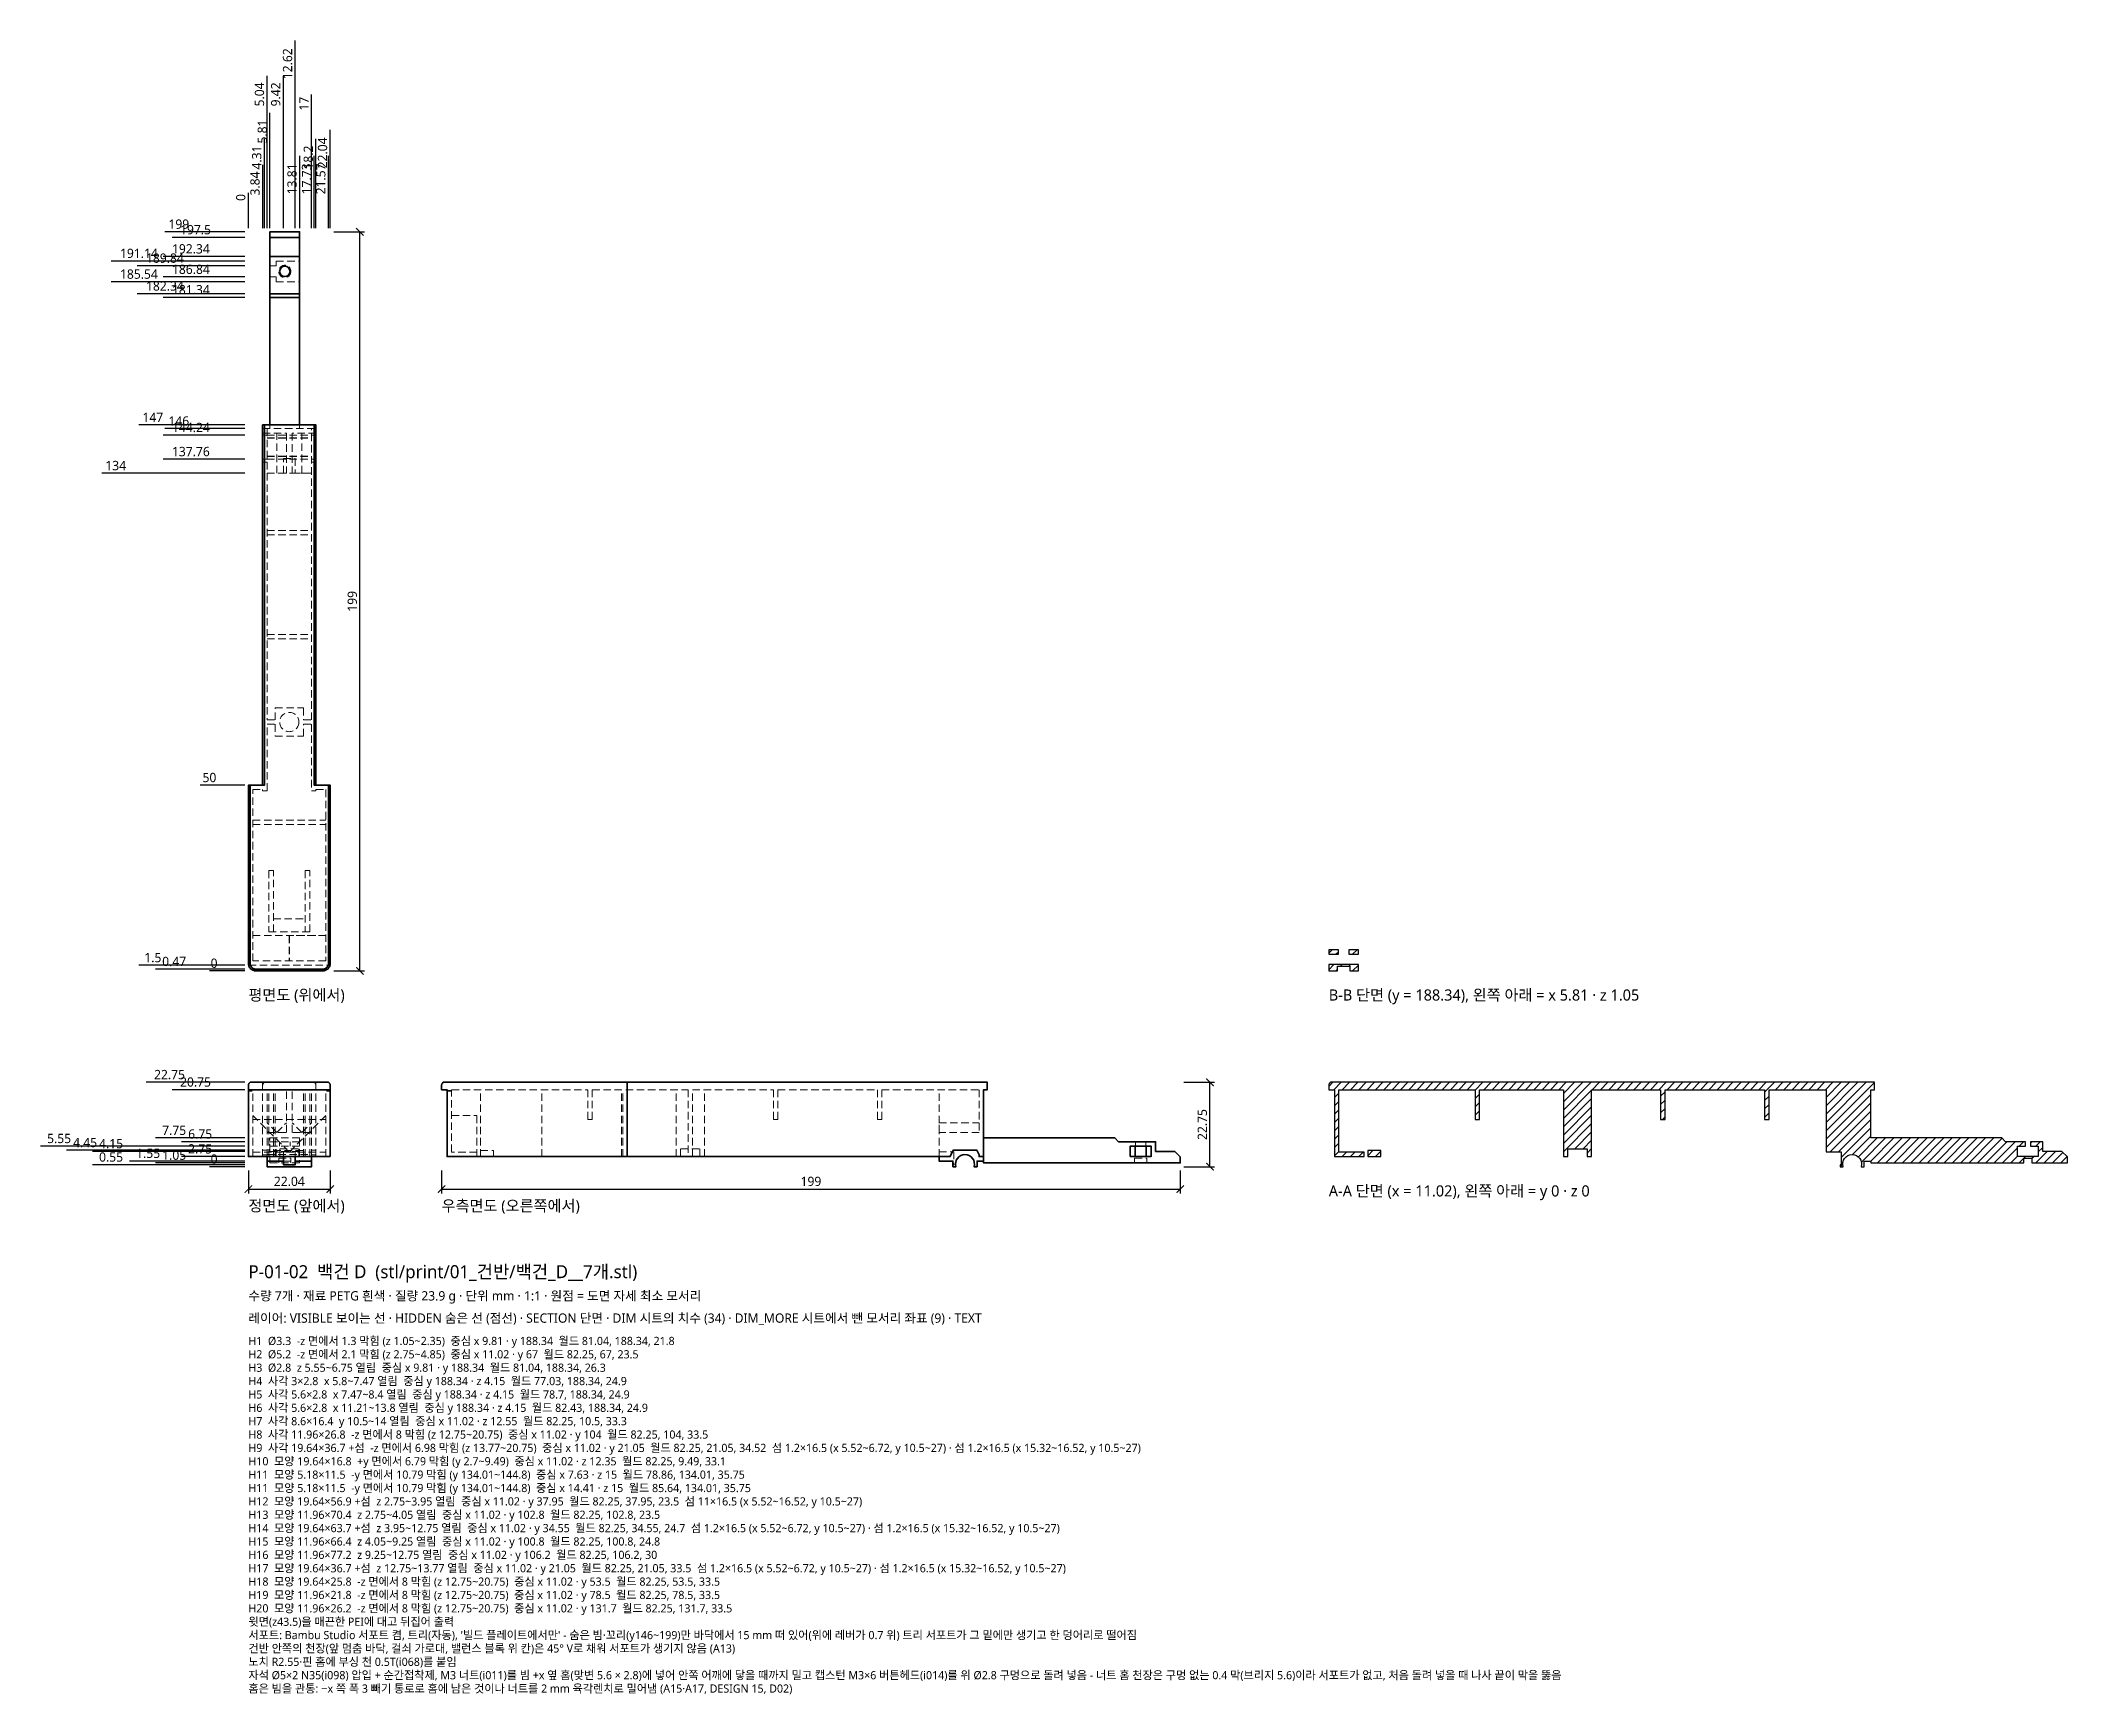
# Model space of a CAD drawing. Header units: millimetres. Extents: x -56 to 490, y -142 to 303.
import ezdxf

# ---------------------------------------------------------------- set-up
doc = ezdxf.new("R2010")
doc.units = ezdxf.units.MM
doc.linetypes.add('HIDDEN', pattern=[3, 2, -1])
for name, color, linetype, lineweight in [('DIM', 4, 'CONTINUOUS', 13), ('DIM_MORE', 3, 'CONTINUOUS', 13), ('HIDDEN', 8, 'HIDDEN', 18), ('SECTION', 5, 'CONTINUOUS', 25), ('TEXT', 7, 'CONTINUOUS', 18), ('VISIBLE', 7, 'CONTINUOUS', 35)]:
    doc.layers.add(name, color=color, linetype=linetype, lineweight=lineweight)
doc.styles.add('KR', font='malgun.ttf')
doc.dimstyles.new('TOCCATA', dxfattribs={"dimtxt": 2.5, "dimasz": 2, "dimexe": 1.2, "dimexo": 1, "dimgap": 0.8, "dimtad": 1, "dimdsep": 46, "dimtxsty": 'KR', "dimblk": 'ARCHTICK', "dimcen": 2.5, "dimazin": 3, "dimtfac": 0.5, "dimtmove": 2, "dimatfit": 3})

# ---------------------------------------------------------------- blocks, each defined once
blk = doc.blocks.new('_ARCHTICK')
at = {"color": 0, "linetype": 'BYBLOCK', "const_width": 0.15}
blk.add_lwpolyline([(-0.5, -0.5), (0.5, 0.5)], dxfattribs=at)

msp = doc.modelspace()

# ---------------------------------------------------------------- hatches: boundary and pattern name
at = {"layer": 'SECTION'}
h = msp.add_hatch(dxfattribs=at)
h.set_pattern_fill('ANSI31', scale=0.5)
h.paths.add_polyline_path([(293.64, 58.45), (291.04, 58.45), (291.04, 57.25), (293.64, 57.25)])
h.paths.add_polyline_path([(299.04, 58.45), (296.44, 58.45), (296.44, 57.25), (299.04, 57.25)])
h.paths.add_polyline_path([(293.39, 54.05), (296.69, 54.05), (296.69, 52.75), (299.04, 52.75), (299.04, 54.45), (291.04, 54.45), (291.04, 52.75), (293.39, 52.75)])
h = msp.add_hatch(dxfattribs=at)
h.set_pattern_fill('ANSI31', scale=0.5)
h.paths.add_polyline_path([(429.5, 0.58), (429.53, 1.18), (429.69, 1.75), (429.99, 2.26), (430.4, 2.7), (430.89, 3.03), (431.45, 3.23), (432.04, 3.3), (432.63, 3.23), (433.19, 3.03), (433.68, 2.7), (434.09, 2.26), (434.39, 1.75), (434.55, 1.18), (434.58, 0.58), (434.48, 0), (435.28, 0), (435.28, 1.55), (437.04, 1.55), (437.04, 1.05), (478.277, 1.05), (478.277, 2.35), (480.483, 2.35), (480.483, 1.05), (490.04, 1.05), (490.04, 2.65), (488.54, 4.15), (483.38, 4.15), (483.38, 6.75), (480.066, 6.75), (480.066, 5.55), (482.18, 5.55), (482.18, 2.75), (476.58, 2.75), (476.58, 5.55), (478.694, 5.55), (478.694, 6.75), (473.38, 6.75), (472.38, 7.75), (437.04, 7.75), (437.04, 20.75), (438.04, 20.75), (438.04, 22.75), (291.506, 22.75), (291.272, 22.517), (291.203, 22.438), (291.145, 22.351), (291.099, 22.257), (291.065, 22.158), (291.045, 22.055), (291.04, 21.982), (291.04, 20.75), (292.54, 20.75), (292.54, 2.75), (300.54, 2.75), (300.54, 3.95), (293.74, 3.95), (293.74, 20.75), (330.44, 20.75), (330.44, 12.75), (331.64, 12.75), (331.64, 20.75), (354.24, 20.75), (354.24, 2.75), (355.444, 2.75), (355.444, 4.85), (360.636, 4.85), (360.636, 2.75), (361.84, 2.75), (361.84, 20.75), (380.44, 20.75), (380.44, 12.75), (381.64, 12.75), (381.64, 20.75), (408.44, 20.75), (408.44, 12.75), (409.64, 12.75), (409.64, 20.75), (425.04, 20.75), (425.04, 4.05), (429.04, 4.05), (429.04, 0.55), (428.8, 0.55), (428.8, 0), (429.6, 0)])
h.paths.add_polyline_path([(305.04, 4.35), (301.54, 4.35), (301.54, 2.75), (305.04, 2.75)])

# ---------------------------------------------------------------- linework, layer by layer
at = {"layer": 'HIDDEN'}
for points in [[(5.805, 242.59), (7.475, 242.59), (7.475, 243.89), (13.805, 243.89)], [(5.805, 239.59), (7.475, 239.59), (7.475, 238.29), (13.805, 238.29)], [(3.839, 198.75), (18.201, 198.75)], [(3.839, 197.55), (10.22, 197.55), (10.22, 186.75)], [(3.839, 196.95), (5.039, 196.95)], [(5.039, 198.75), (5.039, 120.35), (7.22, 120.35), (7.22, 123.55), (14.82, 123.55), (14.82, 120.35), (17.001, 120.35), (17.001, 198.75)], [(5.039, 186.76), (7.62, 186.76), (7.62, 197.55)], [(5.039, 196.99), (17.001, 196.99)], [(5.805, 198.75), (5.805, 199.746)], [(10.22, 186.76), (7.639, 186.76), (7.639, 197.55)], [(18.201, 197.55), (11.82, 197.55), (11.82, 186.75)], [(11.82, 186.76), (14.401, 186.76), (14.401, 197.55)], [(13.805, 198.75), (13.805, 199.746)], [(17.001, 186.76), (14.42, 186.76), (14.42, 197.55)], [(17.001, 196.95), (18.201, 196.95)], [(5.039, 196.29), (17.001, 196.29)], [(5.039, 196.19), (17.001, 196.19)], [(5.039, 191.31), (17.001, 191.31)], [(5.039, 191.21), (17.001, 191.21)], [(3.839, 190.55), (5.039, 190.55)], [(3.839, 189.75), (5.039, 189.75)], [(5.039, 190.51), (17.001, 190.51)], [(5.039, 186.75), (17.001, 186.75)], [(9.42, 186.75), (9.42, 190.75), (12.62, 190.75), (12.62, 186.75)], [(17.001, 190.55), (18.201, 190.55)], [(17.001, 189.75), (18.201, 189.75)], [(5.039, 171.35), (17.001, 171.35)], [(5.039, 170.15), (17.001, 170.15)], [(5.039, 143.35), (17.001, 143.35)], [(5.039, 142.15), (17.001, 142.15)], [(1.2, 55.45), (1.2, 101.55), (3.839, 101.55), (3.839, 101.25), (5.039, 101.25), (5.039, 119.15), (7.22, 119.15), (7.22, 115.95), (14.82, 115.95), (14.82, 119.15), (17.001, 119.15), (17.001, 101.25), (18.201, 101.25), (18.201, 101.55), (20.84, 101.55), (20.84, 55.45), (1.2, 55.45)], [(1.2, 93.35), (20.84, 93.35)], [(1.2, 92.15), (20.84, 92.15)], [(6.72, 63.25), (6.72, 79.75), (5.52, 79.75), (5.52, 63.25), (16.52, 63.25), (16.52, 79.75), (15.32, 79.75), (15.32, 63.25)], [(6.72, 66.75), (15.32, 66.75)], [(1.2, 62.25), (20.84, 62.25)], [(1.2, 62.24), (11.01, 62.24), (11.01, 55.45)], [(20.84, 62.24), (11.03, 62.24), (11.03, 55.45)], [(0.064, 54.25), (21.976, 54.25)], [(21.04, 54.25), (21.138, 54.255), (21.235, 54.269), (21.33, 54.293)], [(21.33, 54.293), (21.316, 54.289)], [(3.839, 2.75), (3.839, 22.75)], [(3.839, 21.966), (3.845, 22.055), (3.865, 22.158), (3.899, 22.257), (3.945, 22.351), (4.003, 22.438), (4.072, 22.517), (4.306, 22.75)], [(17.734, 22.75), (17.968, 22.517), (18.037, 22.438), (18.095, 22.351), (18.141, 22.257), (18.175, 22.158), (18.195, 22.055), (18.201, 21.966)], [(18.201, 2.75), (18.201, 22.75)], [(1.2, 2.75), (1.2, 20.75)], [(5.039, 2.749), (5.039, 20.75)], [(5.039, 9.25), (10.22, 9.25), (10.22, 20.75)], [(5.52, 2.75), (5.52, 20.75)], [(6.72, 2.75), (6.72, 20.75)], [(7.22, 2.75), (7.22, 20.75)], [(17.001, 9.25), (11.82, 9.25), (11.82, 20.75)], [(14.82, 2.75), (14.82, 20.75)], [(15.32, 2.75), (15.32, 20.75)], [(16.52, 2.75), (16.52, 20.75)], [(17.001, 2.749), (17.001, 20.75)], [(20.84, 2.75), (20.84, 20.75)], [(61.54, 2.75), (61.54, 3.95), (54.74, 3.95), (54.74, 20.75), (91.44, 20.75), (91.44, 12.75), (92.64, 12.75), (92.64, 20.75), (118.44, 20.75), (118.44, 2.75)], [(62.54, 2.75), (62.54, 20.75)], [(79.04, 2.75), (79.04, 20.75)], [(100.54, 2.75), (100.54, 20.75)], [(100.84, 2.75), (100.84, 20.75)], [(115.24, 2.75), (115.24, 20.75)], [(119.64, 2.75), (119.64, 20.75), (141.44, 20.75), (141.44, 12.75), (142.64, 12.75), (142.64, 20.75), (169.44, 20.75), (169.44, 12.75), (170.64, 12.75), (170.64, 20.75), (196.84, 20.75), (196.84, 9.25), (186.04, 9.25)], [(122.84, 2.75), (122.84, 20.75)], [(186.04, 2.75), (186.04, 20.75)], [(11.01, 3.95), (1.2, 13.77)], [(1.2, 12.75), (20.84, 12.75)], [(7.62, 9.25), (5.039, 11.84)], [(7.639, 9.25), (10.22, 11.84)], [(11.03, 3.95), (20.84, 13.77)], [(14.401, 9.25), (11.82, 11.84)], [(14.42, 9.25), (17.001, 11.84)], [(54.74, 13.77), (61.53, 13.77), (61.53, 3.95)], [(186.05, 9.25), (186.05, 11.84), (196.84, 11.84)], [(5.805, 1.05), (5.805, 7.75), (13.805, 7.75), (13.805, 1.05), (5.805, 1.05)], [(5.805, 6.75), (13.805, 6.75)], [(5.805, 5.55), (13.805, 5.55)], [(7.475, 2.75), (7.475, 5.55)], [(8.405, 5.55), (8.405, 6.75)], [(11.205, 5.55), (11.205, 6.75)], [(238.99, 5.55), (238.99, 6.75)], [(241.77, 5.55), (241.77, 6.75)], [(1.2, 3.95), (20.84, 3.95)], [(3.839, 4.45), (5.039, 4.45)], [(3.839, 3.175), (5.039, 3.175)], [(5.039, 3.3), (17.001, 3.3)], [(5.805, 4.15), (13.805, 4.15)], [(5.805, 2.65), (13.805, 2.65)], [(6.72, 4.35), (15.32, 4.35)], [(8.155, 1.05), (8.155, 2.35), (11.455, 2.35), (11.455, 1.05)], [(8.426, 2.75), (8.426, 4.85), (13.62, 4.85), (13.62, 2.75)], [(9.42, 2.745), (9.42, 4.05), (12.62, 4.05), (12.62, 2.745)], [(9.42, 1.55), (12.62, 1.55)], [(17.001, 4.45), (18.201, 4.45)], [(17.001, 3.175), (18.201, 3.175)], [(62.54, 4.35), (66.04, 4.35), (66.04, 2.75)], [(116.441, 2.75), (116.441, 4.85), (121.639, 4.85), (121.639, 2.75)], [(186.04, 4.05), (190.04, 4.05), (190.04, 0.55), (189.8, 0.55)], [(238.739, 1.05), (238.739, 2.35), (242.021, 2.35), (242.021, 1.05)]]:
    msp.add_lwpolyline(points, dxfattribs=at)
for centre, radius in [((9.805, 241.09), 1.65), ((11.02, 119.75), 2.6)]:
    msp.add_circle(centre, radius, dxfattribs=at)
for centre, start, end in [((1, 55.25), -174.37504, -90.00002), ((21.04, 55.25), -73.1251, -5.62485)]:
    msp.add_arc(centre, 1, start, end, dxfattribs=at)
at = {"layer": 'SECTION'}
for points in [[(293.64, 58.45), (291.04, 58.45), (291.04, 57.25), (293.64, 57.25)], [(299.04, 58.45), (296.44, 58.45), (296.44, 57.25), (299.04, 57.25)], [(293.39, 54.05), (296.69, 54.05), (296.69, 52.75), (299.04, 52.75), (299.04, 54.45), (291.04, 54.45), (291.04, 52.75), (293.39, 52.75)], [(429.5, 0.58), (429.53, 1.18), (429.69, 1.75), (429.99, 2.26), (430.4, 2.7), (430.89, 3.03), (431.45, 3.23), (432.04, 3.3), (432.63, 3.23), (433.19, 3.03), (433.68, 2.7), (434.09, 2.26), (434.39, 1.75), (434.55, 1.18), (434.58, 0.58), (434.48, 0), (435.28, 0), (435.28, 1.55), (437.04, 1.55), (437.04, 1.05), (478.277, 1.05), (478.277, 2.35), (480.483, 2.35), (480.483, 1.05), (490.04, 1.05), (490.04, 2.65), (488.54, 4.15), (483.38, 4.15), (483.38, 6.75), (480.066, 6.75), (480.066, 5.55), (482.18, 5.55), (482.18, 2.75), (476.58, 2.75), (476.58, 5.55), (478.694, 5.55), (478.694, 6.75), (473.38, 6.75), (472.38, 7.75), (437.04, 7.75), (437.04, 20.75), (438.04, 20.75), (438.04, 22.75), (291.506, 22.75), (291.272, 22.517), (291.203, 22.438), (291.145, 22.351), (291.099, 22.257), (291.065, 22.158), (291.045, 22.055), (291.04, 21.982), (291.04, 20.75), (292.54, 20.75), (292.54, 2.75), (300.54, 2.75), (300.54, 3.95), (293.74, 3.95), (293.74, 20.75), (330.44, 20.75), (330.44, 12.75), (331.64, 12.75), (331.64, 20.75), (354.24, 20.75), (354.24, 2.75), (355.444, 2.75), (355.444, 4.85), (360.636, 4.85), (360.636, 2.75), (361.84, 2.75), (361.84, 20.75), (380.44, 20.75), (380.44, 12.75), (381.64, 12.75), (381.64, 20.75), (408.44, 20.75), (408.44, 12.75), (409.64, 12.75), (409.64, 20.75), (425.04, 20.75), (425.04, 4.05), (429.04, 4.05), (429.04, 0.55), (428.8, 0.55), (428.8, 0), (429.6, 0)], [(305.04, 4.35), (301.54, 4.35), (301.54, 2.75), (305.04, 2.75)]]:
    msp.add_lwpolyline(points, close=True, dxfattribs=at)
at = {"layer": 'VISIBLE'}
for points in [[(5.805, 199.746), (5.805, 251.75), (13.805, 251.75), (13.805, 199.746)], [(5.805, 250.25), (13.805, 250.25)], [(5.805, 245.09), (13.805, 245.09)], [(5.805, 235.09), (13.805, 235.09)], [(5.805, 234.09), (13.805, 234.09)], [(4.306, 199.75), (4.306, 102.75), (0, 102.75), (0, 54.709), (0.008, 54.554), (0.036, 54.359), (0.084, 54.169), (0.15, 53.984), (0.234, 53.806), (0.335, 53.638), (0.452, 53.48), (0.584, 53.334), (0.73, 53.202), (0.888, 53.085), (1.056, 52.984), (1.234, 52.9), (1.419, 52.834), (1.609, 52.786), (1.804, 52.758), (1.959, 52.75), (20.081, 52.75), (20.236, 52.758), (20.431, 52.786), (20.621, 52.834), (20.806, 52.9), (20.984, 52.984), (21.152, 53.085), (21.31, 53.202), (21.456, 53.334), (21.588, 53.48), (21.705, 53.638), (21.806, 53.806), (21.89, 53.984), (21.956, 54.169), (22.004, 54.359), (22.032, 54.554), (22.04, 54.709), (22.04, 102.75), (17.734, 102.751), (17.734, 199.75)], [(3.839, 102.75), (3.839, 199.75), (18.201, 199.75), (18.201, 102.75)], [(0.467, 102.75), (0.466, 54.75), (0.473, 54.6), (0.495, 54.451), (0.532, 54.305), (0.582, 54.163), (0.647, 54.027), (0.724, 53.898), (0.814, 53.777), (0.915, 53.665), (1.027, 53.564), (1.148, 53.474), (1.277, 53.397), (1.413, 53.332), (1.555, 53.282), (1.701, 53.245), (1.85, 53.223), (2, 53.216), (20.04, 53.216), (20.19, 53.223), (20.339, 53.245), (20.485, 53.282), (20.627, 53.332), (20.763, 53.397), (20.892, 53.474), (21.013, 53.564), (21.125, 53.665), (21.226, 53.777), (21.316, 53.898), (21.393, 54.027), (21.458, 54.163), (21.508, 54.305), (21.545, 54.451), (21.567, 54.6), (21.574, 54.75), (21.573, 102.75)], [(22.04, 101.55), (22.04, 101.56)], [(0.004, 55.164), (0, 55.25)], [(22.036, 55.164), (22.04, 55.25)], [(0, 21.966), (0.005, 22.055)], [(0, 21.982), (0, 2.75), (22.04, 2.75)], [(0.005, 22.055), (0.025, 22.158), (0.06, 22.257)], [(0.005, 22.055), (0.026, 22.158), (0.06, 22.257)], [(0.06, 22.257), (0.106, 22.351), (0.164, 22.438), (0.106, 22.351)], [(0.164, 22.438), (0.233, 22.517), (0.466, 22.75)], [(0.466, 22.75), (21.574, 22.75), (21.808, 22.517)], [(21.808, 22.517), (21.573, 22.75)], [(21.808, 22.517), (21.876, 22.438)], [(21.808, 22.517), (21.876, 22.438)], [(21.876, 22.438), (21.935, 22.351), (21.981, 22.257)], [(21.981, 22.257), (21.934, 22.351)], [(21.981, 22.257), (22.014, 22.158)], [(22.035, 22.055), (22.014, 22.158)], [(22.035, 22.055), (22.015, 22.158)], [(22.035, 22.055), (22.04, 21.966)], [(22.035, 22.055), (22.04, 21.982), (22.04, 2.75)], [(198.04, 2.75), (196.84, 2.75), (196.84, 3.175), (196.24, 4.45), (189.84, 4.45), (189.04, 2.75), (53.54, 2.75), (53.54, 20.75), (52.04, 20.75), (52.04, 21.982), (52.045, 22.055), (52.065, 22.158), (52.099, 22.257), (52.145, 22.351), (52.203, 22.438), (52.272, 22.517), (52.506, 22.75), (199.04, 22.75), (199.04, 20.75), (198.04, 20.75), (198.04, 1.05), (251.04, 1.05), (251.04, 2.65), (249.54, 4.15), (244.38, 4.15), (244.38, 6.75), (234.38, 6.75)], [(102.04, 2.75), (102.04, 22.75)], [(0, 20.45), (1, 20.45)], [(0.064, 20.45), (0.064, 20.75), (21.976, 20.75), (21.976, 20.45)], [(21.04, 20.45), (22.04, 20.45)], [(53.54, 20.45), (54.54, 20.45)], [(198.04, 7.75), (233.38, 7.75)], [(234.38, 6.75), (233.38, 7.75)], [(237.58, 2.75), (243.18, 2.75), (243.18, 5.55), (237.58, 5.55), (237.58, 2.75)], [(238.88, 2.75), (238.88, 5.55)], [(241.88, 2.75), (241.88, 5.55)], [(5.039, 2.75), (5.039, 0), (17.001, 0), (17.001, 2.75)], [(5.039, 1.55), (9.42, 1.55)], [(9.42, 2.747), (9.42, 0.55), (12.62, 0.55), (12.62, 2.747)], [(12.62, 1.55), (17.001, 1.55)], [(186.04, 2.75), (186.04, 1.55), (189.8, 1.55), (189.8, 0), (190.6, 0), (190.5, 0.58), (190.53, 1.18), (190.69, 1.75), (190.99, 2.26), (191.4, 2.7), (191.89, 3.03), (192.45, 3.23), (193.04, 3.3), (193.63, 3.23), (194.19, 3.03), (194.68, 2.7), (195.09, 2.26), (195.39, 1.75)], [(198.04, 1.55), (196.28, 1.55), (196.28, 0), (195.48, 0), (195.58, 0.58), (195.55, 1.18), (195.39, 1.75)]]:
    msp.add_lwpolyline(points, dxfattribs=at)
msp.add_circle((9.805, 241.09), 1.4, dxfattribs=at)

# ---------------------------------------------------------------- texts
at = {"layer": 'TEXT', "style": 'KR'}
for s, height, p in [('평면도 (위에서)', 3, (0, 44.75)), ('B-B 단면 (y = 188.34), 왼쪽 아래 = x 5.81 · z 1.05', 3, (291.04, 44.75)), ('A-A 단면 (x = 11.02), 왼쪽 아래 = y 0 · z 0', 3, (291.04, -8)), ('정면도 (앞에서)', 3, (0, -12)), ('우측면도 (오른쪽에서)', 3, (52.04, -12)), ('P-01-02  백건 D  (stl/print/01_건반/백건_D__7개.stl)', 3.5, (0, -30)), ('수량 7개 · 재료 PETG 흰색 · 질량 23.9 g · 단위 mm · 1:1 · 원점 = 도면 자세 최소 모서리', 2.5, (0, -36)), ('레이어: VISIBLE 보이는 선 · HIDDEN 숨은 선 (점선) · SECTION 단면 · DIM 시트의 치수 (34) · DIM_MORE 시트에서 뺀 모서리 좌표 (9) · TEXT', 2.5, (0, -42)), ('H1  Ø3.3  -z 면에서 1.3 막힘 (z 1.05~2.35)  중심 x 9.81 · y 188.34  월드 81.04, 188.34, 21.8', 2.2, (0, -48)), ('H2  Ø5.2  -z 면에서 2.1 막힘 (z 2.75~4.85)  중심 x 11.02 · y 67  월드 82.25, 67, 23.5', 2.2, (0, -51.6)), ('H3  Ø2.8  z 5.55~6.75 열림  중심 x 9.81 · y 188.34  월드 81.04, 188.34, 26.3', 2.2, (0, -55.2)), ('H4  사각 3×2.8  x 5.8~7.47 열림  중심 y 188.34 · z 4.15  월드 77.03, 188.34, 24.9', 2.2, (0, -58.8)), ('H5  사각 5.6×2.8  x 7.47~8.4 열림  중심 y 188.34 · z 4.15  월드 78.7, 188.34, 24.9', 2.2, (0, -62.4)), ('H6  사각 5.6×2.8  x 11.21~13.8 열림  중심 y 188.34 · z 4.15  월드 82.43, 188.34, 24.9', 2.2, (0, -66)), ('H7  사각 8.6×16.4  y 10.5~14 열림  중심 x 11.02 · z 12.55  월드 82.25, 10.5, 33.3', 2.2, (0, -69.6)), ('H8  사각 11.96×26.8  -z 면에서 8 막힘 (z 12.75~20.75)  중심 x 11.02 · y 104  월드 82.25, 104, 33.5', 2.2, (0, -73.2)), ('H9  사각 19.64×36.7 +섬  -z 면에서 6.98 막힘 (z 13.77~20.75)  중심 x 11.02 · y 21.05  월드 82.25, 21.05, 34.52  섬 1.2×16.5 (x 5.52~6.72, y 10.5~27) · 섬 1.2×16.5 (x 15.32~16.52, y 10.5~27)', 2.2, (0, -76.8)), ('H10  모양 19.64×16.8  +y 면에서 6.79 막힘 (y 2.7~9.49)  중심 x 11.02 · z 12.35  월드 82.25, 9.49, 33.1', 2.2, (0, -80.4)), ('H11  모양 5.18×11.5  -y 면에서 10.79 막힘 (y 134.01~144.8)  중심 x 7.63 · z 15  월드 78.86, 134.01, 35.75', 2.2, (0, -84)), ('H11  모양 5.18×11.5  -y 면에서 10.79 막힘 (y 134.01~144.8)  중심 x 14.41 · z 15  월드 85.64, 134.01, 35.75', 2.2, (0, -87.6)), ('H12  모양 19.64×56.9 +섬  z 2.75~3.95 열림  중심 x 11.02 · y 37.95  월드 82.25, 37.95, 23.5  섬 11×16.5 (x 5.52~16.52, y 10.5~27)', 2.2, (0, -91.2)), ('H13  모양 11.96×70.4  z 2.75~4.05 열림  중심 x 11.02 · y 102.8  월드 82.25, 102.8, 23.5', 2.2, (0, -94.8)), ('H14  모양 19.64×63.7 +섬  z 3.95~12.75 열림  중심 x 11.02 · y 34.55  월드 82.25, 34.55, 24.7  섬 1.2×16.5 (x 5.52~6.72, y 10.5~27) · 섬 1.2×16.5 (x 15.32~16.52, y 10.5~27)', 2.2, (0, -98.4)), ('H15  모양 11.96×66.4  z 4.05~9.25 열림  중심 x 11.02 · y 100.8  월드 82.25, 100.8, 24.8', 2.2, (0, -102)), ('H16  모양 11.96×77.2  z 9.25~12.75 열림  중심 x 11.02 · y 106.2  월드 82.25, 106.2, 30', 2.2, (0, -105.6)), ('H17  모양 19.64×36.7 +섬  z 12.75~13.77 열림  중심 x 11.02 · y 21.05  월드 82.25, 21.05, 33.5  섬 1.2×16.5 (x 5.52~6.72, y 10.5~27) · 섬 1.2×16.5 (x 15.32~16.52, y 10.5~27)', 2.2, (0, -109.2)), ('H18  모양 19.64×25.8  -z 면에서 8 막힘 (z 12.75~20.75)  중심 x 11.02 · y 53.5  월드 82.25, 53.5, 33.5', 2.2, (0, -112.8)), ('H19  모양 11.96×21.8  -z 면에서 8 막힘 (z 12.75~20.75)  중심 x 11.02 · y 78.5  월드 82.25, 78.5, 33.5', 2.2, (0, -116.4)), ('H20  모양 11.96×26.2  -z 면에서 8 막힘 (z 12.75~20.75)  중심 x 11.02 · y 131.7  월드 82.25, 131.7, 33.5', 2.2, (0, -120)), ("서포트: Bambu Studio 서포트 켬, 트리(자동), '빌드 플레이트에서만' - 숨은 빔·꼬리(y146~199)만 바닥에서 15 mm 떠 있어(위에 레버가 0.7 위) 트리 서포트가 그 밑에만 생기고 한 덩어리로 떨어짐", 2.2, (0, -127.2)), ('윗면(z43.5)을 매끈한 PEI에 대고 뒤집어 출력', 2.2, (0, -123.6)), ('건반 안쪽의 천장(앞 멈춤 바닥, 걸쇠 가로대, 밸런스 블록 위 칸)은 45° V로 채워 서포트가 생기지 않음 (A13)', 2.2, (0, -130.8)), ('자석 Ø5×2 N35(i098) 압입 + 순간접착제, M3 너트(i011)를 빔 +x 옆 홈(맞변 5.6 × 2.8)에 넣어 안쪽 어깨에 닿을 때까지 밀고 캡스턴 M3×6 버튼헤드(i014)를 위 Ø2.8 구멍으로 돌려 넣음 - 너트 홈 천장은 구멍 없는 0.4 막(브리지 5.6)이라 서포트가 없고, 처음 돌려 넣을 때 나사 끝이 막을 뚫음', 2.2, (0, -138)), ('노치 R2.55·핀 홈에 부싱 천 0.5T(i068)를 붙임', 2.2, (0, -134.4)), ('홈은 빔을 관통: −x 쪽 폭 3 빼기 통로로 홈에 남은 것이나 너트를 2 mm 육각렌치로 밀어냄 (A15·A17, DESIGN 15, D02)', 2.2, (0, -141.6))]:
    msp.add_text(s, height=height, dxfattribs=at).set_placement(p)

# ---------------------------------------------------------------- dimensions: what is measured, and where the dimension line sits
at = {"layer": 'DIM'}
for feature_location, offset, dtype, origin in [((5.81, 251.75), (0, 22), 1, (0, 52.75)), ((22.04, 251.75), (0, 15), 1, (0, 52.75)), ((4.31, 251.75), (0, 15), 1, (0, 52.75)), ((18.2, 251.75), (0, 15), 1, (0, 52.75)), ((13.81, 251.75), (0, 8), 1, (0, 52.75)), ((17.73, 251.75), (0, 8), 1, (0, 52.75)), ((21.57, 251.75), (0, 8), 1, (0, 52.75)), ((3.84, 251.75), (0, 8), 1, (0, 52.75)), ((0, 251.75), (0, 8), 1, (0, 52.75)), ((0, 251.75), (-15, 0), 0, (0, 52.75)), ((0, 250.25), (-8, 0), 0, (0, 52.75)), ((0, 243.89), (-22, 0), 0, (0, 52.75)), ((0, 242.59), (-15, 0), 0, (0, 52.75)), ((0, 245.09), (-8, 0), 0, (0, 52.75)), ((0, 238.29), (-22, 0), 0, (0, 52.75)), ((0, 239.59), (-8, 0), 0, (0, 52.75)), ((0, 235.09), (-15, 0), 0, (0, 52.75)), ((0, 234.09), (-8, 0), 0, (0, 52.75)), ((0, 199.75), (-22, 0), 0, (0, 52.75)), ((0, 198.75), (-15, 0), 0, (0, 52.75)), ((0, 196.99), (-8, 0), 0, (0, 52.75)), ((0, 190.51), (-8, 0), 0, (0, 52.75)), ((0, 102.75), (-8, 0), 0, (0, 52.75)), ((0, 54.25), (-22, 0), 0, (0, 52.75)), ((0, 53.22), (-15, 0), 0, (0, 52.75)), ((0, 52.75), (-8, 0), 0, (0, 52.75)), ((0, 22.75), (-15, 0), 0, (0, 0)), ((0, 20.75), (-8, 0), 0, (0, 0)), ((0, 7.75), (-15, 0), 0, (0, 0)), ((0, 6.75), (-8, 0), 0, (0, 0)), ((0, 2.75), (-8, 0), 0, (0, 0)), ((0, 1.55), (-22, 0), 0, (0, 0)), ((0, 1.05), (-15, 0), 0, (0, 0)), ((0, 0), (-8, 0), 0, (0, 0))]:
    msp.add_ordinate_dim(feature_location=feature_location, offset=offset, dtype=dtype, origin=origin, dimstyle='TOCCATA', dxfattribs=at).render()
for base, p1, p2 in [((30.04, 52.75), (22.04, 52.75), (22.04, 251.75)), ((259.04, 0), (251.04, 0), (251.04, 22.75))]:
    msp.add_linear_dim(base=base, p1=p1, p2=p2, angle=90, dimstyle='TOCCATA', dxfattribs=at).render()
for base, p1, p2 in [((0, -6), (0, 0), (22.04, 0)), ((52.04, -6), (52.04, 0), (251.04, 0))]:
    msp.add_linear_dim(base=base, p1=p1, p2=p2, dimstyle='TOCCATA', dxfattribs=at).render()
at = {"layer": 'DIM_MORE'}
for feature_location, offset, dtype, origin in [((12.62, 251.75), (0, 39), 1, (0, 52.75)), ((5.04, 251.75), (0, 32), 1, (0, 52.75)), ((9.42, 251.75), (0, 32), 1, (0, 52.75)), ((17, 251.75), (0, 32), 1, (0, 52.75)), ((0, 186.75), (-32, 0), 0, (0, 52.75)), ((0, 5.55), (-46, 0), 0, (0, 0)), ((0, 4.45), (-39, 0), 0, (0, 0)), ((0, 4.15), (-32, 0), 0, (0, 0)), ((0, 0.55), (-32, 0), 0, (0, 0))]:
    msp.add_ordinate_dim(feature_location=feature_location, offset=offset, dtype=dtype, origin=origin, dimstyle='TOCCATA', dxfattribs=at).render()

doc.saveas('drawing.dxf')
